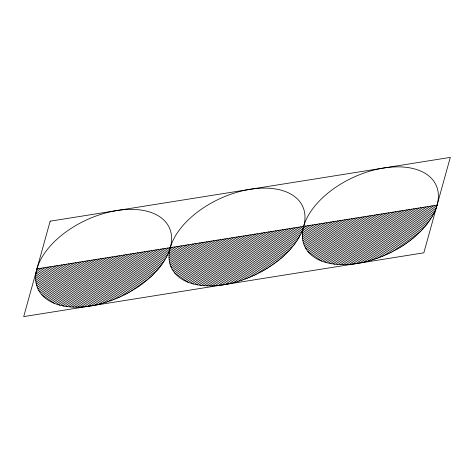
<?xml version="1.0" encoding="UTF-8"?>
<svg xmlns="http://www.w3.org/2000/svg" width="474" height="474" viewBox="0 0 474 474"><rect width="100%" height="100%" fill="white"/><g stroke="black" fill="none" stroke-linecap="round" stroke-linejoin="round"><path stroke-width="0.71" d="M36.925 268.894L437.075 205.106M436.412 205.212L436.939 205.58M434.113 205.58L436.436 207.191M431.814 205.947L435.873 208.767M429.509 206.314L435.262 210.302M427.21 206.682L434.605 211.807M424.911 207.049L433.9 213.282M422.607 207.411L433.153 214.728M420.308 207.778L432.371 216.144M418.009 208.145L431.547 217.536M415.704 208.513L430.694 218.905M413.405 208.88L429.8 220.256M411.106 209.247L428.881 221.577M408.801 209.615L427.927 222.881M406.502 209.982L426.95 224.161M404.204 210.349L425.936 225.423M401.899 210.717L424.9 226.667M399.6 211.078L423.833 227.887M397.301 211.445L422.743 229.096M394.996 211.813L421.623 230.281M392.697 212.18L420.485 231.454M390.398 212.548L419.318 232.61M388.099 212.915L418.127 233.747M385.795 213.282L416.913 234.867M383.496 213.65L415.674 235.969M381.197 214.017L414.418 237.059M378.892 214.384L413.132 238.132M376.593 214.746L411.823 239.186M374.294 215.113L410.496 240.229M371.989 215.48L409.145 241.254M369.69 215.848L407.77 242.261M367.391 216.215L406.372 243.257M365.087 216.582L404.956 244.234M362.788 216.95L403.516 245.194M360.489 217.317L402.047 246.142M358.184 217.684L400.56 247.073M355.885 218.052L399.049 247.991M353.586 218.413L397.52 248.886M351.281 218.781L395.962 249.768M348.983 219.148L394.38 250.633M346.684 219.515L392.774 251.487M344.379 219.883L391.145 252.316M342.08 220.25L389.486 253.134M339.781 220.617L387.803 253.928M337.476 220.985L386.097 254.704M335.177 221.352L384.361 255.462M332.878 221.719L382.595 256.203M330.579 222.081L380.806 256.92M328.275 222.448L378.981 257.619M325.976 222.816L377.126 258.294M323.677 223.183L375.242 258.952M321.372 223.55L373.316 259.58M319.073 223.918L371.361 260.185M316.774 224.285L369.365 260.759M314.469 224.652L367.326 261.31M312.17 225.02L365.247 261.832M309.872 225.387L363.125 262.323M307.567 225.748L360.945 262.774M305.268 226.116L358.717 263.189M302.969 226.483L356.43 263.568M300.664 226.85L303.04 228.498M303.147 228.575L354.072 263.894M298.365 227.218L302.477 230.068M302.821 230.311L351.643 264.172M296.066 227.585L301.861 231.608M302.578 232.1L349.131 264.391M293.762 227.953L301.203 233.113M302.43 233.96L346.524 264.545M291.463 228.32L300.498 234.583M302.394 235.904L343.798 264.616M289.164 228.687L299.752 236.028M302.501 237.936L340.936 264.593M286.859 229.055L298.964 237.444M302.779 240.093L337.903 264.451M284.56 229.416L298.14 238.837M303.283 242.404L334.638 264.154M282.261 229.783L297.287 240.205M304.107 244.94L331.053 263.633M279.956 230.151L296.392 241.55M305.457 247.837L326.953 262.744M277.657 230.518L295.474 242.878M307.91 251.498L321.739 261.097M275.358 230.885L294.52 244.175M273.06 231.253L293.536 245.455M270.755 231.62L292.523 246.717M268.456 231.987L291.486 247.961M266.157 232.355L290.42 249.182M263.852 232.722L289.33 250.391M261.553 233.084L288.21 251.576M259.254 233.451L287.072 252.749M256.949 233.818L285.905 253.898M254.651 234.186L284.714 255.036M252.352 234.553L283.499 256.156M250.047 234.92L282.261 257.264M247.748 235.288L280.999 258.348M245.449 235.655L279.713 259.42M243.144 236.022L278.41 260.475M240.845 236.39L277.077 261.518M238.546 236.751L275.726 262.543M236.242 237.119L274.351 263.55M233.943 237.486L272.953 264.545M231.644 237.853L271.531 265.523M229.339 238.221L270.091 266.483M227.04 238.588L268.628 267.431M224.741 238.955L267.14 268.361M222.436 239.323L265.63 269.273M220.137 239.69L264.095 270.174M217.839 240.057L262.537 271.057M215.54 240.419L260.955 271.922M213.235 240.786L259.349 272.769M210.936 241.153L257.714 273.599M208.637 241.521L256.061 274.416M206.332 241.888L254.378 275.21M204.033 242.255L252.666 275.987M201.734 242.623L250.93 276.745M199.43 242.99L249.164 277.486M197.131 243.358L247.375 278.202M194.832 243.725L245.55 278.902M192.527 244.086L243.695 279.577M190.228 244.454L241.805 280.229M187.929 244.821L239.88 280.857M185.624 245.188L237.924 281.461M183.325 245.556L235.928 282.042M181.027 245.923L233.889 282.587M178.722 246.29L231.81 283.108M176.423 246.658L229.683 283.594M174.124 247.025L227.502 284.05M171.819 247.392L225.274 284.465M169.52 247.754L222.981 284.838M167.221 248.121L169.639 249.804M169.757 249.881L220.623 285.164M164.916 248.489L169.076 251.374M169.431 251.617L218.194 285.443M162.618 248.856L168.466 252.909M169.188 253.412L215.676 285.656M160.319 249.223L167.802 254.414M169.046 255.279L213.063 285.81M158.02 249.591L167.097 255.889M169.017 257.216L210.338 285.881M155.715 249.958L166.344 257.329M169.123 259.254L207.47 285.858M153.416 250.325L165.562 258.751M169.408 261.417L204.43 285.709M151.117 250.693L164.739 260.137M169.917 263.734L201.166 285.401M148.812 251.06L163.88 261.506M170.758 266.275L197.569 284.874M146.513 251.421L162.985 262.851M172.121 269.185L193.445 283.973M144.215 251.789L162.067 264.172M174.628 272.888L188.178 282.285M141.91 252.156L161.113 265.476M139.611 252.524L160.129 266.755M137.312 252.891L159.116 268.017M135.007 253.258L158.073 269.256M132.708 253.626L157.007 270.482M130.409 253.993L155.916 271.685M128.104 254.36L154.797 272.87M125.806 254.728L153.653 274.043M123.507 255.089L152.486 275.193M121.202 255.456L151.295 276.33M118.903 255.824L150.08 277.45M116.604 256.191L148.842 278.552M114.299 256.558L147.58 279.642M112 256.926L146.294 280.715M109.701 257.293L144.991 281.769M107.397 257.66L143.658 282.806M105.098 258.028L142.307 283.831M102.799 258.395L140.932 284.838M100.5 258.757L139.534 285.834M98.195 259.124L138.112 286.811M95.896 259.491L136.666 287.771M93.597 259.859L135.203 288.719M91.292 260.226L133.715 289.65M88.993 260.593L132.205 290.562M86.695 260.961L130.67 291.463M84.39 261.328L129.112 292.345M82.091 261.695L127.524 293.21M79.792 262.063L125.918 294.058M77.487 262.424L124.289 294.887M75.188 262.792L122.63 295.699M72.889 263.159L120.947 296.493M70.585 263.526L119.235 297.269M68.286 263.894L117.499 298.028M65.987 264.261L115.733 298.768M63.682 264.628L113.938 299.485M61.383 264.996L112.113 300.184M59.084 265.363L110.258 300.854M56.779 265.73L108.368 301.511M54.48 266.092L106.449 302.139M52.181 266.459L104.487 302.738M49.877 266.826L102.485 303.319M47.578 267.194L100.447 303.864M45.279 267.561L98.367 304.385M42.98 267.928L96.24 304.871M40.675 268.296L94.059 305.321M38.376 268.663L91.826 305.736M36.765 269.505L89.533 306.109M36.362 271.193L87.175 306.435M36.042 272.929L84.739 306.708M35.799 274.724L82.221 306.927M35.663 276.591L79.608 307.075M35.633 278.534L76.877 307.14M35.746 280.578L74.009 307.116M36.036 282.741L70.964 306.962M36.551 285.064L67.687 306.654M37.405 287.611L64.079 306.115M38.791 290.538L59.937 305.203M41.351 294.277L54.617 303.479M50.155 221.18L23.7 316.608L423.845 252.82L450.3 157.392L50.155 221.18M84.111 306.767A72.457 41.973 -25.1 0 0 169.775 228.77A72.457 41.973 -25.1 0 0 56.963 239.246A72.457 41.973 -25.1 0 0 84.111 306.767M217.495 285.508A72.457 41.973 -25.1 0 0 303.159 207.511A72.457 41.973 -25.1 0 0 190.347 217.981A72.457 41.973 -25.1 0 0 217.495 285.508M350.873 264.249A72.457 41.973 -25.1 0 0 436.542 186.246A72.457 41.973 -25.1 0 0 323.73 196.722A72.457 41.973 -25.1 0 0 350.873 264.249"/></g></svg>
